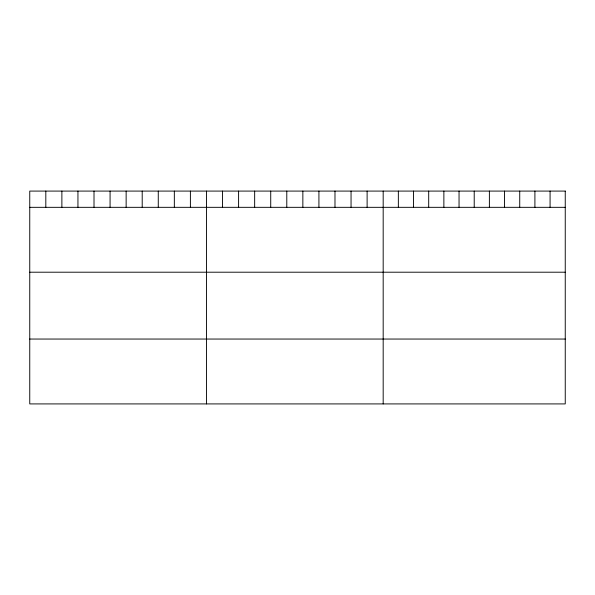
<?xml version="1.0" encoding="UTF-8"?>
<svg xmlns="http://www.w3.org/2000/svg" width="595" height="595" viewBox="0 0 595 595"><rect width="100%" height="100%" fill="white"/><g stroke="black" fill="none" stroke-linecap="round" stroke-linejoin="round"><path stroke-width="0.89" d="M29.75 207.328L565.25 207.328M29.75 272.205L565.25 272.205M29.75 339.046L565.25 339.046M550.077 191.084L550.077 207.328M534.905 191.084L534.905 207.328M519.732 191.084L519.732 207.328M504.56 191.084L504.56 207.328M489.387 191.084L489.387 207.328M474.215 191.084L474.215 207.328M459.043 191.084L459.043 207.328M443.87 191.084L443.87 207.328M428.697 191.084L428.697 207.328M413.525 191.084L413.525 207.328M398.353 191.084L398.353 207.328M383.18 191.084L383.18 403.916M367.115 191.084L367.115 207.328M351.05 191.084L351.05 207.328M334.985 191.084L334.985 207.328M318.92 191.084L318.92 207.328M302.855 191.084L302.855 207.328M286.79 191.084L286.79 207.328M270.725 191.084L270.725 207.328M254.66 191.084L254.66 207.328M238.595 191.084L238.595 207.328M222.53 191.084L222.53 207.328M206.465 191.084L206.465 403.916M190.4 191.084L190.4 207.328M174.335 191.084L174.335 207.328M158.27 191.084L158.27 207.328M142.205 191.084L142.205 207.328M126.14 191.084L126.14 207.328M110.075 191.084L110.075 207.328M94.01 191.084L94.01 207.328M77.945 191.084L77.945 207.328M61.88 191.084L61.88 207.328M45.815 191.084L45.815 207.328M565.25 191.084L29.75 191.084L29.75 403.916L565.25 403.916L565.25 191.084"/></g></svg>
